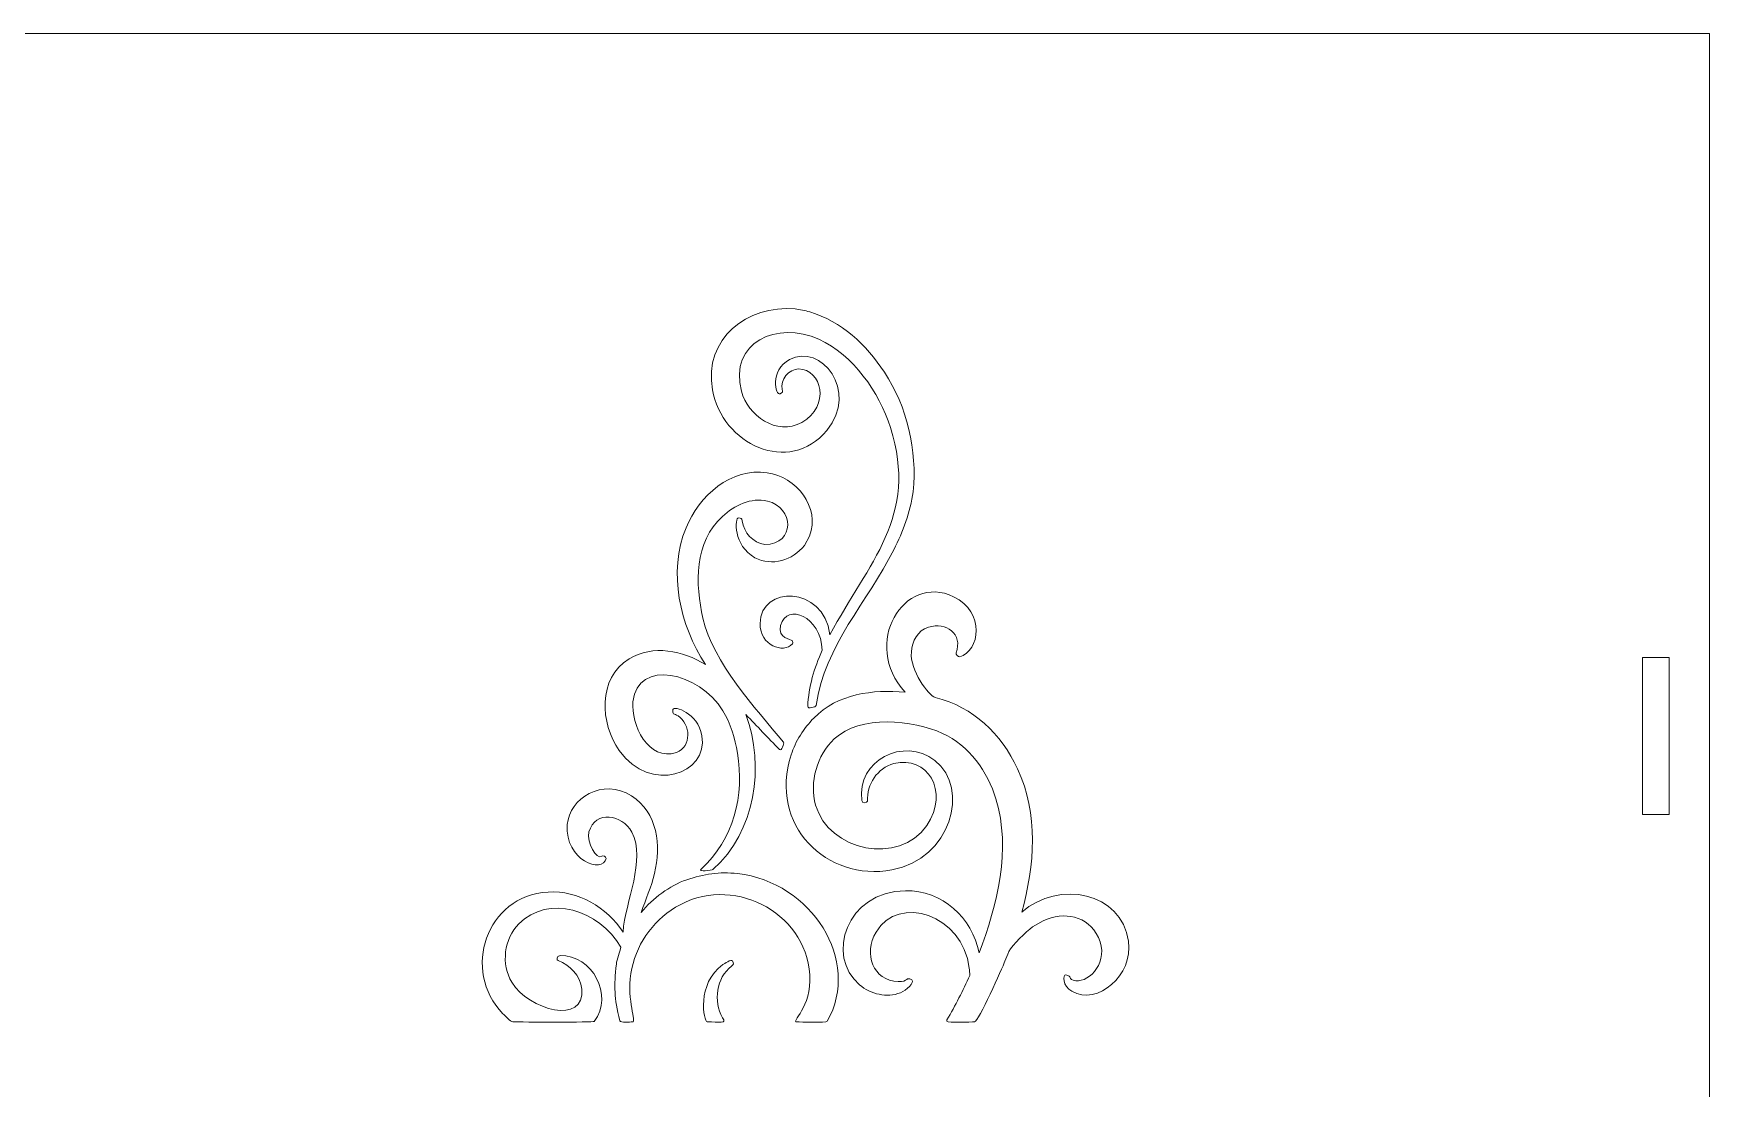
# Model space of a CAD drawing. Header units: millimetres. Extents: x 3376 to 4497, y 1392 to 2308.
# Drawn here: x 4246.6 to 4497, y 2021 to 2178.7 of the extents above; entities that cross this region are included whole.
import ezdxf

# ---------------------------------------------------------------- set-up
doc = ezdxf.new("R2010")
doc.units = ezdxf.units.MM
doc.header["$MEASUREMENT"] = 0
doc.layers.add('Camada 1', color=7, linetype='Continuous')

msp = doc.modelspace()

# ---------------------------------------------------------------- linework, layer by layer
at = {"layer": 'Camada 1', "color": 250, "lineweight": 20}
for points, knots in [([(4216.994, 1838.692), (4338.3192, 1838.692), (4367.3968, 1838.6916), (4496.9941, 1838.6916), (4496.9941, 1838.6916), (4496.9941, 1838.6916), (4496.9941, 2178.6916), (4496.9941, 2178.6916), (4496.9941, 2178.6916), (4367.2457, 2178.6916), (4338.6327, 2178.6916), (4216.994, 2178.6916), (4216.994, 2178.6916), (4206.5658, 2178.6916), (4195.9222, 2178.6916), (4185.494, 2178.6916), (4185.494, 2178.6916), (4185.494, 2178.6916), (4170.494, 2178.6916), (4170.494, 2178.6916), (4170.494, 2178.6916), (4170.494, 2178.6916), (4170.494, 2175.6918), (4170.494, 2175.6918), (4170.494, 2175.6918), (4170.494, 2175.6918), (4126.494, 2175.6918), (4126.494, 2175.6918), (4126.494, 2175.6918), (4126.494, 2175.6918), (4126.494, 2178.6916), (4126.494, 2178.6916), (4126.494, 2178.6916), (4126.494, 2178.6916), (4111.494, 2178.6916), (4111.494, 2178.6916), (4111.494, 2178.6916), (4111.494, 2178.6916), (4111.494, 1838.692), (4111.494, 1838.692), (4111.494, 1838.692), (4111.494, 1838.692), (4126.494, 1838.692), (4126.494, 1838.692), (4126.494, 1838.692), (4126.494, 1838.692), (4126.494, 1841.6918), (4126.494, 1841.6918), (4126.494, 1841.6918), (4126.494, 1841.6918), (4170.494, 1841.6918), (4170.494, 1841.6918), (4170.494, 1841.6918), (4170.494, 1841.6918), (4170.494, 1838.692), (4170.494, 1838.692), (4170.494, 1838.692), (4170.494, 1838.692), (4185.494, 1838.692), (4185.494, 1838.692), (4185.494, 1838.692), (4195.9222, 1838.692), (4206.5658, 1838.692), (4216.994, 1838.692)], [0, 0, 0, 0, 0.05882353, 0.05882353, 0.05882353, 0.05882353, 0.11764706, 0.11764706, 0.11764706, 0.11764706, 0.17647059, 0.17647059, 0.17647059, 0.17647059, 0.23529412, 0.23529412, 0.23529412, 0.23529412, 0.29411765, 0.29411765, 0.29411765, 0.29411765, 0.35294118, 0.35294118, 0.35294118, 0.35294118, 0.41176471, 0.41176471, 0.41176471, 0.41176471, 0.47058824, 0.47058824, 0.47058824, 0.47058824, 0.52941176, 0.52941176, 0.52941176, 0.52941176, 0.58823529, 0.58823529, 0.58823529, 0.58823529, 0.64705882, 0.64705882, 0.64705882, 0.64705882, 0.70588235, 0.70588235, 0.70588235, 0.70588235, 0.76470588, 0.76470588, 0.76470588, 0.76470588, 0.82352941, 0.82352941, 0.82352941, 0.82352941, 0.88235294, 0.88235294, 0.88235294, 0.88235294, 1, 1, 1, 1]), ([(4364.4392, 2086.5049), (4364.2405, 2091.5728), (4359.1586, 2093.658), (4358.2145, 2090.2017), (4358.2145, 2090.2017), (4357.6733, 2088.2204), (4359.8276, 2088.2152), (4359.933, 2087.9376), (4359.933, 2087.9376), (4359.9846, 2087.8016), (4360.1122, 2087.604), (4359.9919, 2087.4725), (4359.9919, 2087.4725), (4358.5819, 2085.9317), (4355.1169, 2087.231), (4355.1397, 2090.4783), (4355.1397, 2090.4783), (4355.1804, 2096.2793), (4364.5951, 2096.2215), (4365.5912, 2088.8312), (4365.5912, 2088.8312), (4371.3191, 2099.5641), (4378.8663, 2106.4804), (4374.6168, 2119.7895), (4374.6168, 2119.7895), (4372.9162, 2125.1157), (4369.0924, 2130.6071), (4363.9211, 2132.9903), (4363.9211, 2132.9903), (4357.7813, 2135.8198), (4350.4378, 2132.5668), (4352.3618, 2125.219), (4352.3618, 2125.219), (4353.2986, 2121.6415), (4357.5785, 2118.4533), (4361.3901, 2120.5694), (4361.3901, 2120.5694), (4365.6925, 2122.958), (4364.384, 2128.5526), (4360.8857, 2128.5476), (4360.8857, 2128.5476), (4359.4903, 2128.5456), (4358.1079, 2126.9065), (4358.4524, 2125.5159), (4358.4524, 2125.5159), (4358.5733, 2125.0279), (4358.5459, 2125.0518), (4358.1233, 2124.8264), (4358.1233, 2124.8264), (4357.4994, 2124.4936), (4356.4626, 2128.2958), (4359.5593, 2129.9759), (4359.5593, 2129.9759), (4364.1572, 2132.4705), (4370.0181, 2125.2872), (4365.1351, 2119.3714), (4365.1351, 2119.3714), (4359.4811, 2112.5216), (4349.4246, 2117.3485), (4348.0237, 2125.4475), (4348.0237, 2125.4475), (4346.7056, 2133.0681), (4353.2084, 2138.1535), (4360.3728, 2137.5242), (4360.3728, 2137.5242), (4361.0841, 2137.4617), (4361.8616, 2137.2511), (4362.5555, 2137.0799), (4362.5555, 2137.0799), (4367.3324, 2135.694), (4371.0218, 2132.1387), (4373.7112, 2128.078), (4373.7112, 2128.078), (4377.1345, 2122.9093), (4378.6508, 2116.3565), (4378.0105, 2110.202), (4378.0105, 2110.202), (4377.5657, 2107.1414), (4376.5221, 2104.2803), (4375.1296, 2101.5299), (4375.1296, 2101.5299), (4371.1404, 2093.6507), (4364.8587, 2087.3106), (4363.5131, 2078.2305), (4363.5131, 2078.2305), (4363.4815, 2078.0169), (4362.2496, 2077.6924), (4362.2667, 2078.1013), (4362.2667, 2078.1013), (4362.3894, 2081.0513), (4363.2259, 2083.8301), (4364.4392, 2086.5049)], [0, 0, 0, 0, 0.04166667, 0.04166667, 0.04166667, 0.04166667, 0.08333333, 0.08333333, 0.08333333, 0.08333333, 0.125, 0.125, 0.125, 0.125, 0.16666667, 0.16666667, 0.16666667, 0.16666667, 0.20833333, 0.20833333, 0.20833333, 0.20833333, 0.25, 0.25, 0.25, 0.25, 0.29166667, 0.29166667, 0.29166667, 0.29166667, 0.33333333, 0.33333333, 0.33333333, 0.33333333, 0.375, 0.375, 0.375, 0.375, 0.41666667, 0.41666667, 0.41666667, 0.41666667, 0.45833333, 0.45833333, 0.45833333, 0.45833333, 0.5, 0.5, 0.5, 0.5, 0.54166667, 0.54166667, 0.54166667, 0.54166667, 0.58333333, 0.58333333, 0.58333333, 0.58333333, 0.625, 0.625, 0.625, 0.625, 0.66666667, 0.66666667, 0.66666667, 0.66666667, 0.70833333, 0.70833333, 0.70833333, 0.70833333, 0.75, 0.75, 0.75, 0.75, 0.79166667, 0.79166667, 0.79166667, 0.79166667, 0.83333333, 0.83333333, 0.83333333, 0.83333333, 0.875, 0.875, 0.875, 0.875, 0.91666667, 0.91666667, 0.91666667, 0.91666667, 1, 1, 1, 1]), ([(4355.8475, 2102.2957), (4360.489, 2102.3479), (4360.2044, 2107.862), (4356.2398, 2108.8059), (4356.2398, 2108.8059), (4353.7611, 2109.396), (4351.3057, 2108.1288), (4349.5208, 2106.5119), (4349.5208, 2106.5119), (4345.3232, 2102.7095), (4345.4172, 2096.3648), (4346.6164, 2091.2827), (4346.6164, 2091.2827), (4348.1976, 2084.5815), (4354.3659, 2077.919), (4358.651, 2072.7481), (4358.651, 2072.7481), (4358.7721, 2072.602), (4358.3576, 2071.3394), (4358.0238, 2071.6876), (4358.0238, 2071.6876), (4356.3581, 2073.4229), (4354.6708, 2075.1376), (4353.0224, 2076.8896), (4353.0224, 2076.8896), (4355.8952, 2069.0871), (4354.4488, 2059.4169), (4348.11, 2053.7279), (4348.11, 2053.7279), (4347.9993, 2053.6286), (4345.7445, 2053.2846), (4346.3752, 2053.8498), (4346.3752, 2053.8498), (4351.1846, 2058.1599), (4352.841, 2064.8842), (4351.7747, 2071.1405), (4351.7747, 2071.1405), (4351.4132, 2073.2615), (4350.7359, 2075.6294), (4349.5962, 2077.4673), (4349.5962, 2077.4673), (4346.0185, 2083.2368), (4336.8321, 2085.3122), (4336.1581, 2078.8001), (4336.1581, 2078.8001), (4335.8121, 2075.4577), (4338.4496, 2069.7656), (4342.6417, 2071.2354), (4342.6417, 2071.2354), (4344.9938, 2072.0601), (4344.7671, 2075.5239), (4342.8958, 2076.6828), (4342.8958, 2076.6828), (4342.2827, 2077.0625), (4341.9856, 2076.8875), (4342.1347, 2077.6493), (4342.1347, 2077.6493), (4342.251, 2078.2436), (4345.8286, 2077.1963), (4346.4415, 2073.7284), (4346.4415, 2073.7284), (4347.4587, 2067.9727), (4338.7775, 2064.9644), (4334.1128, 2071.5124), (4334.1128, 2071.5124), (4331.2365, 2075.55), (4330.8503, 2082.3128), (4335.5806, 2085.2052), (4335.5806, 2085.2052), (4339.1226, 2087.371), (4343.628, 2086.4673), (4346.9859, 2084.3613), (4346.9859, 2084.3613), (4343.1885, 2090.2669), (4341.3288, 2098.0977), (4344.0867, 2104.8239), (4344.0867, 2104.8239), (4346.0272, 2109.5566), (4350.7738, 2113.8416), (4356.2187, 2113.0422), (4356.2187, 2113.0422), (4360.5164, 2112.4112), (4364.2054, 2107.92), (4362.538, 2103.5614), (4362.538, 2103.5614), (4362.538, 2103.5614), (4361.7577, 2102.1613), (4361.7577, 2102.1613), (4361.7577, 2102.1613), (4360.0549, 2099.9562), (4356.8922, 2098.994), (4354.3802, 2100.3385), (4354.3802, 2100.3385), (4351.1282, 2102.079), (4351.3272, 2106.3722), (4351.9342, 2106.2997), (4351.9342, 2106.2997), (4352.3005, 2106.2559), (4352.4545, 2106.2549), (4352.4932, 2105.8609), (4352.4932, 2105.8609), (4352.6708, 2104.0516), (4354.1119, 2102.6039), (4355.8475, 2102.2957)], [0, 0, 0, 0, 0.03703704, 0.03703704, 0.03703704, 0.03703704, 0.07407407, 0.07407407, 0.07407407, 0.07407407, 0.11111111, 0.11111111, 0.11111111, 0.11111111, 0.14814815, 0.14814815, 0.14814815, 0.14814815, 0.18518519, 0.18518519, 0.18518519, 0.18518519, 0.22222222, 0.22222222, 0.22222222, 0.22222222, 0.25925926, 0.25925926, 0.25925926, 0.25925926, 0.2962963, 0.2962963, 0.2962963, 0.2962963, 0.33333333, 0.33333333, 0.33333333, 0.33333333, 0.37037037, 0.37037037, 0.37037037, 0.37037037, 0.40740741, 0.40740741, 0.40740741, 0.40740741, 0.44444444, 0.44444444, 0.44444444, 0.44444444, 0.48148148, 0.48148148, 0.48148148, 0.48148148, 0.51851852, 0.51851852, 0.51851852, 0.51851852, 0.55555556, 0.55555556, 0.55555556, 0.55555556, 0.59259259, 0.59259259, 0.59259259, 0.59259259, 0.62962963, 0.62962963, 0.62962963, 0.62962963, 0.66666667, 0.66666667, 0.66666667, 0.66666667, 0.7037037, 0.7037037, 0.7037037, 0.7037037, 0.74074074, 0.74074074, 0.74074074, 0.74074074, 0.77777778, 0.77777778, 0.77777778, 0.77777778, 0.81481481, 0.81481481, 0.81481481, 0.81481481, 0.85185185, 0.85185185, 0.85185185, 0.85185185, 0.88888889, 0.88888889, 0.88888889, 0.88888889, 0.92592593, 0.92592593, 0.92592593, 0.92592593, 1, 1, 1, 1]), ([(4394.2369, 2047.3521), (4399.7977, 2052.2353), (4409.1423, 2050.3494), (4410.1957, 2042.9952), (4410.1957, 2042.9952), (4410.9169, 2037.9602), (4405.5784, 2033.3112), (4401.7055, 2035.5303), (4401.7055, 2035.5303), (4400.3315, 2036.3176), (4400.3287, 2038.0243), (4400.8183, 2037.9698), (4400.8183, 2037.9698), (4401.8513, 2037.8548), (4401.0265, 2037.2632), (4402.3039, 2037.1129), (4402.3039, 2037.1129), (4404.4072, 2036.8654), (4407.3795, 2039.9951), (4405.6845, 2043.573), (4405.6845, 2043.573), (4404.1086, 2046.8996), (4400.5724, 2047.4798), (4397.4278, 2046.0506), (4397.4278, 2046.0506), (4397.4278, 2046.0506), (4395.864, 2045.1363), (4395.864, 2045.1363), (4395.864, 2045.1363), (4394.8919, 2044.434), (4392.853, 2042.4911), (4392.2881, 2041.456), (4392.2881, 2041.456), (4392.1054, 2040.9743), (4391.9176, 2040.4946), (4391.7254, 2040.0167), (4391.7254, 2040.0167), (4391.3335, 2039.0422), (4387.7649, 2030.9479), (4387.1933, 2030.9479), (4387.1933, 2030.9479), (4386.7011, 2030.9479), (4383.1945, 2030.8051), (4383.0549, 2031.0483), (4383.0549, 2031.0483), (4383.0187, 2031.1113), (4383.019, 2031.1861), (4383.0557, 2031.2489), (4383.0557, 2031.2489), (4384.3148, 2033.4033), (4385.4575, 2035.6261), (4386.4741, 2037.9052), (4386.4741, 2037.9052), (4386.4617, 2038.267), (4386.4338, 2038.6284), (4386.391, 2038.9879), (4386.391, 2038.9879), (4385.4313, 2047.0473), (4375.828, 2050.0558), (4372.4713, 2044.3866), (4372.4713, 2044.3866), (4370.5297, 2041.1074), (4372.0078, 2037.1168), (4375.7919, 2036.9714), (4375.7919, 2036.9714), (4377.3616, 2036.9111), (4376.9104, 2037.7615), (4377.8146, 2037.2216), (4377.8146, 2037.2216), (4378.366, 2036.8924), (4376.9077, 2035.6278), (4376.1326, 2035.3148), (4376.1326, 2035.3148), (4374.0642, 2034.4795), (4371.6718, 2035.1023), (4370.006, 2036.5033), (4370.006, 2036.5033), (4364.9153, 2040.7846), (4367.9913, 2050.4223), (4376.8599, 2050.555), (4376.8599, 2050.555), (4382.3276, 2050.6368), (4386.8745, 2046.5114), (4387.865, 2041.2657), (4387.865, 2041.2657), (4390.6149, 2048.4396), (4392.6801, 2056.7502), (4390.3848, 2064.2755), (4390.3848, 2064.2755), (4389.1419, 2068.3503), (4386.3674, 2072.2592), (4382.4243, 2074.0775), (4382.4243, 2074.0775), (4378.0232, 2076.107), (4370.0803, 2076.896), (4366.2203, 2073.2466), (4366.2203, 2073.2466), (4363.6232, 2070.7913), (4362.4959, 2066.8087), (4363.4496, 2063.3604), (4363.4496, 2063.3604), (4365.3471, 2056.4992), (4375.9708, 2054.247), (4380.0387, 2060.2993), (4380.0387, 2060.2993), (4383.5441, 2065.5146), (4380.064, 2070.8238), (4375.1503, 2069.5515), (4375.1503, 2069.5515), (4372.6158, 2068.8953), (4371.1206, 2066.449), (4371.1743, 2063.9363), (4371.1743, 2063.9363), (4371.1783, 2063.751), (4370.4281, 2063.3851), (4370.3395, 2064.0579), (4370.3395, 2064.0579), (4369.556, 2070.0062), (4376.6011, 2073.6446), (4381.2514, 2070.0214), (4381.2514, 2070.0214), (4386.6217, 2065.8372), (4383.6036, 2055.2719), (4374.8486, 2053.663), (4374.8486, 2053.663), (4365.1128, 2051.8739), (4356.3797, 2060.345), (4359.7838, 2070.8677), (4359.7838, 2070.8677), (4360.4537, 2072.9386), (4361.6592, 2074.8216), (4363.1779, 2076.3752), (4363.1779, 2076.3752), (4366.7315, 2080.0106), (4371.996, 2080.67), (4376.831, 2080.2298), (4376.831, 2080.2298), (4370.1939, 2087.4519), (4376.6374, 2098.0656), (4384.0667, 2094.5083), (4384.0667, 2094.5083), (4388.8691, 2092.2088), (4387.9424, 2086.3685), (4384.9773, 2085.5123), (4384.9773, 2085.5123), (4384.7798, 2085.4553), (4384.3561, 2085.911), (4384.4278, 2086.1037), (4384.4278, 2086.1037), (4385.4954, 2088.9716), (4382.9247, 2090.7405), (4380.3146, 2089.9486), (4380.3146, 2089.9486), (4378.6435, 2089.4416), (4377.8944, 2087.8593), (4377.7478, 2086.2382), (4377.7478, 2086.2382), (4377.505, 2083.5532), (4380.3349, 2079.7093), (4381.3039, 2079.4574), (4381.3039, 2079.4574), (4387.0824, 2077.9549), (4391.1059, 2074.0934), (4393.6198, 2068.7679), (4393.6198, 2068.7679), (4396.7865, 2062.0597), (4396.1715, 2054.3179), (4394.2369, 2047.3521)], [0, 0, 0, 0, 0.02325581, 0.02325581, 0.02325581, 0.02325581, 0.04651163, 0.04651163, 0.04651163, 0.04651163, 0.06976744, 0.06976744, 0.06976744, 0.06976744, 0.09302326, 0.09302326, 0.09302326, 0.09302326, 0.11627907, 0.11627907, 0.11627907, 0.11627907, 0.13953488, 0.13953488, 0.13953488, 0.13953488, 0.1627907, 0.1627907, 0.1627907, 0.1627907, 0.18604651, 0.18604651, 0.18604651, 0.18604651, 0.20930233, 0.20930233, 0.20930233, 0.20930233, 0.23255814, 0.23255814, 0.23255814, 0.23255814, 0.25581395, 0.25581395, 0.25581395, 0.25581395, 0.27906977, 0.27906977, 0.27906977, 0.27906977, 0.30232558, 0.30232558, 0.30232558, 0.30232558, 0.3255814, 0.3255814, 0.3255814, 0.3255814, 0.34883721, 0.34883721, 0.34883721, 0.34883721, 0.37209302, 0.37209302, 0.37209302, 0.37209302, 0.39534884, 0.39534884, 0.39534884, 0.39534884, 0.41860465, 0.41860465, 0.41860465, 0.41860465, 0.44186047, 0.44186047, 0.44186047, 0.44186047, 0.46511628, 0.46511628, 0.46511628, 0.46511628, 0.48837209, 0.48837209, 0.48837209, 0.48837209, 0.51162791, 0.51162791, 0.51162791, 0.51162791, 0.53488372, 0.53488372, 0.53488372, 0.53488372, 0.55813953, 0.55813953, 0.55813953, 0.55813953, 0.58139535, 0.58139535, 0.58139535, 0.58139535, 0.60465116, 0.60465116, 0.60465116, 0.60465116, 0.62790698, 0.62790698, 0.62790698, 0.62790698, 0.65116279, 0.65116279, 0.65116279, 0.65116279, 0.6744186, 0.6744186, 0.6744186, 0.6744186, 0.69767442, 0.69767442, 0.69767442, 0.69767442, 0.72093023, 0.72093023, 0.72093023, 0.72093023, 0.74418605, 0.74418605, 0.74418605, 0.74418605, 0.76744186, 0.76744186, 0.76744186, 0.76744186, 0.79069767, 0.79069767, 0.79069767, 0.79069767, 0.81395349, 0.81395349, 0.81395349, 0.81395349, 0.8372093, 0.8372093, 0.8372093, 0.8372093, 0.86046512, 0.86046512, 0.86046512, 0.86046512, 0.88372093, 0.88372093, 0.88372093, 0.88372093, 0.90697674, 0.90697674, 0.90697674, 0.90697674, 0.93023256, 0.93023256, 0.93023256, 0.93023256, 0.95348837, 0.95348837, 0.95348837, 0.95348837, 1, 1, 1, 1]), ([(4486.9941, 2061.9416), (4486.9941, 2061.9416), (4486.9941, 2085.4416), (4486.9941, 2085.4416), (4486.9941, 2085.4416), (4486.9941, 2085.4416), (4490.9941, 2085.4416), (4490.9941, 2085.4416), (4490.9941, 2085.4416), (4490.9941, 2085.4416), (4490.9941, 2061.9416), (4490.9941, 2061.9416), (4490.9941, 2061.9416), (4490.9941, 2061.9416), (4486.9941, 2061.9416), (4486.9941, 2061.9416)], [0, 0, 0, 0, 0.2, 0.2, 0.2, 0.2, 0.4, 0.4, 0.4, 0.4, 0.6, 0.6, 0.6, 0.6, 1, 1, 1, 1]), ([(4334.3607, 2042.1326), (4331.0312, 2047.6742), (4323.5601, 2050.0928), (4319.0891, 2045.6067), (4319.0891, 2045.6067), (4316.8914, 2043.4016), (4316.4215, 2039.5381), (4318.0473, 2036.8768), (4318.0473, 2036.8768), (4320.6059, 2032.6885), (4329.0464, 2030.4353), (4328.5176, 2035.8636), (4328.5176, 2035.8636), (4328.3192, 2037.9004), (4326.7688, 2039.4138), (4324.9573, 2040.1052), (4324.9573, 2040.1052), (4324.7844, 2040.1712), (4324.6677, 2040.8396), (4325.2543, 2040.8603), (4325.2543, 2040.8603), (4330.0762, 2041.0303), (4333.2985, 2034.8734), (4330.3678, 2031.0267), (4330.3678, 2031.0267), (4330.2283, 2030.8436), (4319.3542, 2030.9479), (4318.208, 2030.9479), (4318.208, 2030.9479), (4317.8999, 2030.9479), (4316.9608, 2031.9359), (4316.7257, 2032.1781), (4316.7257, 2032.1781), (4310.4683, 2038.6244), (4314.2043, 2049.8219), (4323.4752, 2050.3559), (4323.4752, 2050.3559), (4328.0023, 2050.6167), (4332.232, 2048.0919), (4334.6758, 2044.3577), (4334.6758, 2044.3577), (4334.9755, 2048.9429), (4338.1654, 2055.1707), (4335.9715, 2059.3193), (4335.9715, 2059.3193), (4334.562, 2061.9845), (4330.4975, 2062.6548), (4329.5772, 2059.342), (4329.5772, 2059.342), (4329.1446, 2057.785), (4330.7676, 2055.1166), (4331.4818, 2055.7336), (4331.4818, 2055.7336), (4331.6471, 2055.8764), (4332.1768, 2055.6149), (4332.1367, 2055.3908), (4332.1367, 2055.3908), (4331.7183, 2053.0539), (4325.9087, 2055.0277), (4326.3393, 2060.4524), (4326.3393, 2060.4524), (4326.6472, 2064.3312), (4331.6187, 2067.4961), (4335.937, 2064.7435), (4335.937, 2064.7435), (4339.8531, 2062.2473), (4340.3744, 2057.2888), (4339.3679, 2053.1418), (4339.3679, 2053.1418), (4338.8834, 2051.1458), (4338.0667, 2049.2498), (4337.3722, 2047.3201), (4337.3722, 2047.3201), (4339.1593, 2049.4242), (4341.5658, 2051.2965), (4344.2077, 2052.2031), (4344.2077, 2052.2031), (4346.6891, 2053.0546), (4349.1187, 2053.4256), (4351.7698, 2053.1212), (4351.7698, 2053.1212), (4362.8733, 2051.8461), (4370.2756, 2040.1177), (4365.1891, 2031.0501), (4365.1891, 2031.0501), (4365.0499, 2030.802), (4361.1573, 2030.9479), (4360.6292, 2030.9479), (4360.6292, 2030.9479), (4359.6397, 2030.9479), (4362.9076, 2033.0192), (4362.577, 2037.985), (4362.577, 2037.985), (4361.9391, 2047.5672), (4350.7519, 2053.1163), (4342.5169, 2048.0774), (4342.5169, 2048.0774), (4338.9548, 2045.8978), (4336.4938, 2042.3067), (4335.853, 2038.1718), (4335.853, 2038.1718), (4335.2026, 2033.9752), (4336.7573, 2030.9479), (4336.0652, 2030.9479), (4336.0652, 2030.9479), (4335.7745, 2030.9479), (4334.2603, 2030.8141), (4334.1887, 2031.0993), (4334.1887, 2031.0993), (4333.306, 2034.6168), (4333.3313, 2036.1932), (4333.674, 2039.6088), (4333.674, 2039.6088), (4333.7398, 2040.2643), (4334.1729, 2041.4453), (4334.3607, 2042.1326)], [0, 0, 0, 0, 0.03333333, 0.03333333, 0.03333333, 0.03333333, 0.06666667, 0.06666667, 0.06666667, 0.06666667, 0.1, 0.1, 0.1, 0.1, 0.13333333, 0.13333333, 0.13333333, 0.13333333, 0.16666667, 0.16666667, 0.16666667, 0.16666667, 0.2, 0.2, 0.2, 0.2, 0.23333333, 0.23333333, 0.23333333, 0.23333333, 0.26666667, 0.26666667, 0.26666667, 0.26666667, 0.3, 0.3, 0.3, 0.3, 0.33333333, 0.33333333, 0.33333333, 0.33333333, 0.36666667, 0.36666667, 0.36666667, 0.36666667, 0.4, 0.4, 0.4, 0.4, 0.43333333, 0.43333333, 0.43333333, 0.43333333, 0.46666667, 0.46666667, 0.46666667, 0.46666667, 0.5, 0.5, 0.5, 0.5, 0.53333333, 0.53333333, 0.53333333, 0.53333333, 0.56666667, 0.56666667, 0.56666667, 0.56666667, 0.6, 0.6, 0.6, 0.6, 0.63333333, 0.63333333, 0.63333333, 0.63333333, 0.66666667, 0.66666667, 0.66666667, 0.66666667, 0.7, 0.7, 0.7, 0.7, 0.73333333, 0.73333333, 0.73333333, 0.73333333, 0.76666667, 0.76666667, 0.76666667, 0.76666667, 0.8, 0.8, 0.8, 0.8, 0.83333333, 0.83333333, 0.83333333, 0.83333333, 0.86666667, 0.86666667, 0.86666667, 0.86666667, 0.9, 0.9, 0.9, 0.9, 0.93333333, 0.93333333, 0.93333333, 0.93333333, 1, 1, 1, 1]), ([(4349.5166, 2031.5647), (4350.3139, 2030.6447), (4349.02, 2030.9479), (4347.2255, 2030.9479), (4347.2255, 2030.9479), (4346.7476, 2030.9479), (4345.5785, 2036.6602), (4349.5942, 2039.505), (4349.5942, 2039.505), (4349.7872, 2039.6417), (4350.8575, 2040.3694), (4351.0224, 2040.0639), (4351.0224, 2040.0639), (4351.2307, 2039.6779), (4351.2539, 2039.5714), (4350.8961, 2039.2984), (4350.8961, 2039.2984), (4348.5348, 2037.4964), (4348.1852, 2034.0515), (4349.5166, 2031.5647)], [0, 0, 0, 0, 0.16666667, 0.16666667, 0.16666667, 0.16666667, 0.33333333, 0.33333333, 0.33333333, 0.33333333, 0.5, 0.5, 0.5, 0.5, 0.66666667, 0.66666667, 0.66666667, 0.66666667, 1, 1, 1, 1])]:
    msp.add_open_spline(points, degree=3, knots=knots, dxfattribs=at)

doc.saveas('drawing.dxf')
